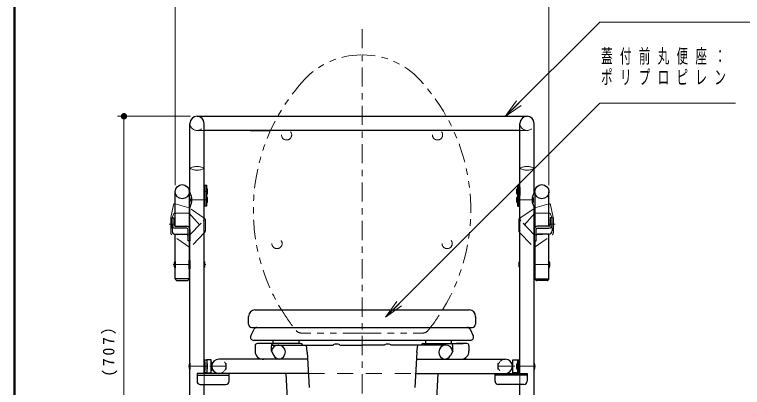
# Model space of a CAD drawing. Units: millimetres on the paper. Extents: x -385 to 0, y -297 to 267.
# Drawn here: x -385 to -271.2, y -151.2 to -92.8 of the extents above; entities that cross this region are included whole.
import ezdxf

# ---------------------------------------------------------------- set-up
doc = ezdxf.new("R2010")
doc.units = ezdxf.units.MM
for name, pattern in [('USER1', [4.5, 2.5, -2]), ('USER2', [6, 3, -1, 1, -1]), ('USER3', [8, 3, -1, 1, -1, 1, -1])]:
    doc.linetypes.add(name, pattern=pattern)
doc.layers.add('LY_3', color=7, linetype='Continuous', lineweight=25)
doc.layers.add('LY_4', color=7, linetype='Continuous', lineweight=13)
doc.styles.add('ＭＳ ゴシック', font='')
doc.styles.get('ＭＳ ゴシック').set_extended_font_data('MS Gothic')

# ---------------------------------------------------------------- blocks, each defined once
blk = doc.blocks.new('filled_dot')
at = {"color": 0, "linetype": 'Continuous', "lineweight": -2, "const_width": 1.25}
blk.add_lwpolyline([(-0.625, 0, 1), (0.625, 0, 1)], format="xyb", close=True, dxfattribs=at)

msp = doc.modelspace()

# ---------------------------------------------------------------- linework, layer by layer
at = {"layer": 'LY_3', "lineweight": 13}
for p, q in [((-359.896, -119.554), (-359.896, -90.164)), ((-301.436, -119.554), (-301.436, -90.164)), ((-308.266, -108.811), (-306.498, -106.336)), ((-308.266, -108.811), (-306.145, -106.69)), ((-305.791, -107.043), (-308.266, -108.811)), ((-357.466, -108.752), (-368.896, -108.752)), ((-367.896, -179.444), (-367.896, -108.752)), ((-326.974, -140.201), (-325.206, -137.726)), ((-326.974, -140.201), (-324.853, -138.08)), ((-324.499, -138.433), (-326.974, -140.201))]:
    msp.add_line(p, q, dxfattribs=at)
at = {"layer": 'LY_3', "color": 2, "linetype": 'USER2', "lineweight": 13}
for p, q in [((-330.666, -206.112), (-330.666, -94.907)), ((-355.356, -120.507), (-354.856, -120.507)), ((-305.976, -120.507), (-306.476, -120.507)), ((-357.484, -121.841), (-354.856, -121.841)), ((-303.847, -121.841), (-306.476, -121.841)), ((-360.802, -125.66), (-359.971, -125.66)), ((-301.351, -125.66), (-300.474, -125.66)), ((-360.181, -131.953), (-357.576, -131.953)), ((-355.356, -131.953), (-355.095, -131.953)), ((-305.976, -131.953), (-306.076, -131.953)), ((-301.286, -131.953), (-303.756, -131.953)), ((-357.726, -147.874), (-354.856, -147.874)), ((-354.492, -147.874), (-351.898, -147.874)), ((-306.8, -147.874), (-309.434, -147.874)), ((-303.606, -147.874), (-306.476, -147.874))]:
    msp.add_line(p, q, dxfattribs=at)
at = {"layer": 'LY_3', "color": 190, "lineweight": 13}
for p, q in [((-308.266, -108.811), (-306.498, -106.336)), ((-308.266, -108.811), (-306.145, -106.69)), ((-305.791, -107.043), (-308.266, -108.811)), ((-326.974, -140.201), (-325.206, -137.726)), ((-326.974, -140.201), (-324.853, -138.08)), ((-324.499, -138.433), (-326.974, -140.201))]:
    msp.add_line(p, q, dxfattribs=at)
at = {"layer": 'LY_3'}
for p, q in [((-356.466, -108.752), (-304.866, -108.752)), ((-357.576, -120.663), (-357.576, -109.862)), ((-355.356, -124.657), (-355.356, -109.862)), ((-305.976, -124.663), (-305.976, -109.862)), ((-303.756, -120.663), (-303.756, -109.862)), ((-305.976, -110.972), (-355.356, -110.972)), ((-348.133, -110.972), (-344.969, -110.972)), ((-313.002, -110.967), (-342.5, -110.967)), ((-359.896, -125.972), (-359.896, -120.554)), ((-357.676, -120.554), (-357.676, -126.172)), ((-355.356, -119.857), (-355.356, -121.157)), ((-355.256, -119.857), (-355.356, -119.857)), ((-355.256, -119.559), (-355.206, -119.509)), ((-355.256, -119.559), (-355.256, -122.791)), ((-355.256, -121.157), (-355.256, -119.857)), ((-355.206, -119.509), (-355.006, -119.509)), ((-354.956, -119.559), (-355.006, -119.509)), ((-354.956, -122.791), (-354.956, -119.559)), ((-354.856, -120.857), (-354.856, -120.157)), ((-306.476, -120.857), (-306.476, -120.157)), ((-306.376, -119.559), (-306.326, -119.509)), ((-306.376, -119.559), (-306.376, -122.791)), ((-306.126, -119.509), (-306.326, -119.509)), ((-306.076, -119.559), (-306.126, -119.509)), ((-306.076, -122.791), (-306.076, -119.559)), ((-306.076, -119.857), (-305.976, -119.857)), ((-306.076, -121.157), (-306.076, -119.857)), ((-305.976, -119.857), (-305.976, -121.157)), ((-303.656, -120.554), (-303.656, -126.172)), ((-301.436, -125.972), (-301.436, -120.554)), ((-357.334, -121.341), (-357.384, -121.341)), ((-357.334, -122.341), (-357.334, -121.341)), ((-357.334, -121.541), (-357.297, -121.541)), ((-355.356, -121.157), (-355.256, -121.157)), ((-355.356, -121.191), (-355.256, -121.191)), ((-355.356, -122.491), (-355.356, -121.191)), ((-355.256, -121.191), (-355.256, -122.491)), ((-354.856, -122.191), (-354.856, -121.491)), ((-306.476, -122.191), (-306.476, -121.491)), ((-305.976, -121.157), (-306.076, -121.157)), ((-306.076, -121.191), (-306.076, -122.491)), ((-305.976, -121.191), (-306.076, -121.191)), ((-305.976, -122.491), (-305.976, -121.191)), ((-303.997, -121.541), (-304.035, -121.541)), ((-303.997, -121.341), (-303.947, -121.341)), ((-303.997, -122.341), (-303.997, -121.341)), ((-357.384, -122.341), (-357.334, -122.341)), ((-357.334, -122.141), (-357.297, -122.141)), ((-355.256, -122.491), (-355.356, -122.491)), ((-355.206, -122.841), (-355.256, -122.791)), ((-355.006, -122.841), (-355.206, -122.841)), ((-355.006, -122.841), (-354.956, -122.791)), ((-306.376, -122.791), (-306.326, -122.841)), ((-306.326, -122.841), (-306.126, -122.841)), ((-306.126, -122.841), (-306.076, -122.791)), ((-306.076, -122.491), (-305.976, -122.491)), ((-303.997, -122.141), (-304.035, -122.141)), ((-303.947, -122.341), (-303.997, -122.341)), ((-357.576, -123.16), (-357.576, -123.019)), ((-357.576, -124.039), (-357.576, -123.16)), ((-357.576, -125.857), (-357.576, -124.039)), ((-303.756, -123.16), (-303.756, -123.019)), ((-303.756, -124.039), (-303.756, -123.16)), ((-303.756, -172.334), (-303.756, -124.039)), ((-360.376, -124.657), (-360.076, -124.657)), ((-360.376, -126.236), (-360.376, -124.657)), ((-360.076, -124.657), (-360.076, -125.772)), ((-355.356, -126.58), (-355.356, -124.657)), ((-305.976, -126.58), (-305.976, -124.663)), ((-301.256, -124.657), (-301.256, -125.772)), ((-300.956, -124.657), (-301.256, -124.657)), ((-300.956, -126.236), (-300.956, -124.657)), ((-360.376, -126.236), (-360.376, -126.692)), ((-359.876, -125.972), (-358.076, -125.972)), ((-358.076, -126.236), (-359.876, -126.236)), ((-357.576, -172.334), (-357.576, -125.857)), ((-301.456, -125.972), (-303.256, -125.972)), ((-303.256, -126.236), (-301.456, -126.236)), ((-300.956, -126.236), (-300.956, -126.692)), ((-359.896, -134.164), (-359.896, -127.191)), ((-359.876, -127.192), (-358.076, -127.192)), ((-357.876, -127.192), (-357.876, -126.436)), ((-357.876, -128.246), (-357.876, -127.192)), ((-357.576, -126.472), (-357.576, -128.246)), ((-355.356, -148.984), (-355.356, -126.58)), ((-305.976, -148.984), (-305.976, -126.58)), ((-303.756, -126.472), (-303.756, -128.246)), ((-303.456, -127.192), (-303.456, -126.436)), ((-303.456, -128.246), (-303.456, -127.192)), ((-301.456, -127.192), (-303.256, -127.192)), ((-301.436, -127.661), (-301.436, -127.192)), ((-357.576, -128.246), (-357.876, -128.246)), ((-357.676, -128.246), (-357.676, -134.164)), ((-303.756, -128.246), (-303.456, -128.246)), ((-303.656, -128.246), (-303.656, -129.22)), ((-301.436, -134.164), (-301.436, -127.661)), ((-303.656, -129.22), (-303.656, -134.164)), ((-359.946, -131.453), (-359.896, -131.453)), ((-359.896, -131.453), (-359.896, -132.453)), ((-357.676, -131.303), (-357.576, -131.303)), ((-357.676, -132.603), (-357.676, -131.303)), ((-357.576, -131.303), (-357.576, -132.603)), ((-355.256, -132.303), (-355.256, -131.603)), ((-306.076, -132.303), (-306.076, -131.603)), ((-303.756, -131.303), (-303.756, -132.603)), ((-303.656, -131.303), (-303.756, -131.303)), ((-303.656, -132.603), (-303.656, -131.303)), ((-301.436, -131.453), (-301.436, -132.453)), ((-301.386, -131.453), (-301.436, -131.453)), ((-359.896, -132.453), (-359.946, -132.453)), ((-357.576, -132.603), (-357.676, -132.603)), ((-303.756, -132.603), (-303.656, -132.603)), ((-301.436, -132.453), (-301.386, -132.453)), ((-357.676, -134.164), (-359.896, -134.164)), ((-303.656, -134.164), (-301.436, -134.164)), ((-359.586, -134.445), (-357.986, -134.445)), ((-301.746, -134.445), (-303.346, -134.445)), ((-347.416, -139.057), (-313.916, -139.057)), ((-348.416, -141.272), (-348.416, -140.057)), ((-312.916, -140.057), (-312.916, -141.272)), ((-348.416, -141.272), (-348.416, -141.305)), ((-348.055, -143.088), (-347.554, -142.082)), ((-347.916, -141.805), (-313.416, -141.805)), ((-347.106, -141.805), (-335.225, -141.805)), ((-326.106, -141.805), (-314.225, -141.805)), ((-313.778, -142.082), (-313.276, -143.088)), ((-312.916, -141.305), (-312.916, -141.272)), ((-330.665, -143.811), (-347.608, -143.811)), ((-340.266, -144.314), (-347.056, -144.314)), ((-344.629, -143.811), (-344.629, -144.314)), ((-340.57, -143.811), (-340.57, -144.314)), ((-335.166, -144.494), (-335.166, -144.544)), ((-334.166, -144.494), (-334.166, -144.544)), ((-334.166, -144.494), (-334.166, -144.544)), ((-313.724, -143.811), (-330.665, -143.811)), ((-327.166, -144.494), (-327.166, -144.544)), ((-326.166, -144.494), (-326.166, -144.544)), ((-321.384, -144.544), (-321.363, -144.501)), ((-321.384, -144.544), (-321.363, -144.501)), ((-321.066, -144.314), (-314.845, -144.314)), ((-320.761, -143.811), (-320.761, -144.314)), ((-316.709, -143.811), (-316.709, -144.314)), ((-314.276, -144.314), (-315.873, -144.314)), ((-347.386, -144.644), (-347.386, -145.514)), ((-344.836, -145.514), (-344.836, -144.644)), ((-344.836, -145.514), (-344.471, -146.185)), ((-344.82, -144.544), (-339.368, -144.544)), ((-339.244, -145.654), (-339.368, -144.544)), ((-339.368, -144.544), (-335.166, -144.544)), ((-339.244, -145.654), (-338.942, -151.181)), ((-334.166, -144.544), (-330.666, -144.544)), ((-327.166, -144.544), (-330.666, -144.544)), ((-321.964, -144.544), (-326.166, -144.544)), ((-322.087, -145.654), (-322.39, -151.181)), ((-322.087, -145.654), (-321.964, -144.544)), ((-317.505, -144.544), (-321.964, -144.544)), ((-316.496, -145.514), (-316.861, -146.185)), ((-316.496, -145.514), (-316.496, -144.644)), ((-313.946, -144.644), (-313.946, -145.514)), ((-339.184, -146.764), (-353.056, -146.764)), ((-322.148, -146.764), (-308.276, -146.764)), ((-357.626, -147.374), (-357.576, -147.374)), ((-357.576, -147.374), (-357.576, -148.374)), ((-355.356, -147.224), (-355.256, -147.224)), ((-355.356, -148.524), (-355.356, -147.224)), ((-355.256, -146.874), (-354.956, -146.874)), ((-355.256, -148.874), (-355.256, -146.874)), ((-355.256, -147.224), (-355.256, -148.524)), ((-354.266, -146.874), (-354.956, -146.874)), ((-354.956, -146.874), (-354.956, -148.874)), ((-354.856, -148.224), (-354.856, -147.524)), ((-354.266, -148.874), (-354.266, -146.874)), ((-354.266, -147.224), (-354.166, -147.224)), ((-354.266, -148.524), (-354.266, -147.224)), ((-354.166, -147.224), (-354.166, -148.524)), ((-307.166, -147.224), (-307.166, -148.524)), ((-307.066, -147.224), (-307.166, -147.224)), ((-307.066, -146.874), (-306.376, -146.874)), ((-307.066, -148.874), (-307.066, -146.874)), ((-307.066, -148.524), (-307.066, -147.224)), ((-306.476, -148.224), (-306.476, -147.524)), ((-306.376, -146.874), (-306.376, -148.874)), ((-306.376, -146.874), (-306.076, -146.874)), ((-306.076, -148.874), (-306.076, -146.874)), ((-306.076, -147.224), (-306.076, -148.524)), ((-305.976, -147.224), (-306.076, -147.224)), ((-305.976, -148.524), (-305.976, -147.224)), ((-303.756, -147.374), (-303.756, -148.374)), ((-303.706, -147.374), (-303.756, -147.374)), ((-357.576, -148.374), (-357.626, -148.374)), ((-356.466, -148.984), (-356.466, -150.217)), ((-351.466, -148.984), (-356.466, -148.984)), ((-356.466, -148.984), (-356.466, -150.117)), ((-355.256, -148.524), (-355.356, -148.524)), ((-354.956, -148.874), (-355.256, -148.874)), ((-354.956, -148.874), (-354.266, -148.874)), ((-354.166, -148.524), (-354.266, -148.524)), ((-339.063, -148.984), (-353.056, -148.984)), ((-351.466, -150.217), (-351.466, -148.984)), ((-351.466, -150.067), (-351.466, -148.984)), ((-340.902, -177.226), (-342.537, -148.984)), ((-322.268, -148.984), (-308.276, -148.984)), ((-318.794, -148.984), (-320.429, -177.216)), ((-309.866, -148.984), (-304.866, -148.984)), ((-309.866, -150.217), (-309.866, -148.984)), ((-309.866, -150.067), (-309.866, -148.984)), ((-307.166, -148.524), (-307.066, -148.524)), ((-306.376, -148.874), (-307.066, -148.874)), ((-306.076, -148.874), (-306.376, -148.874)), ((-306.076, -148.524), (-305.976, -148.524)), ((-304.866, -148.984), (-304.866, -150.217)), ((-304.866, -148.984), (-304.866, -150.117)), ((-303.756, -148.374), (-303.706, -148.374)), ((-356.466, -149.284), (-351.466, -149.284)), ((-304.866, -149.284), (-309.866, -149.284)), ((-355.966, -150.717), (-351.966, -150.717)), ((-355.356, -172.334), (-355.356, -150.717)), ((-305.366, -150.717), (-309.366, -150.717)), ((-305.976, -172.334), (-305.976, -150.717))]:
    msp.add_line(p, q, dxfattribs=at)
at = {"layer": 'LY_3', "color": 40, "linetype": 'USER1', "lineweight": 13}
for p, q in [((-355.356, -110.972), (-356.437, -110.972)), ((-342.133, -110.972), (-342.065, -110.972)), ((-319.267, -110.972), (-318.465, -110.972)), ((-316.362, -110.972), (-316.245, -110.972)), ((-304.916, -110.972), (-305.976, -110.972)), ((-352.041, -147.424), (-351.998, -147.424)), ((-351.898, -148.224), (-351.898, -147.524)), ((-309.434, -148.224), (-309.434, -147.524)), ((-309.29, -147.424), (-309.334, -147.424)), ((-355.356, -150.717), (-355.356, -148.984)), ((-352.041, -148.324), (-351.998, -148.324)), ((-339.062, -148.984), (-322.27, -148.984)), ((-309.29, -148.324), (-309.334, -148.324)), ((-305.976, -150.717), (-305.976, -148.984))]:
    msp.add_line(p, q, dxfattribs=at)
at = {"layer": 'LY_3', "color": 110, "linetype": 'USER1', "lineweight": 13}
for p, q in [((-360.567, -124.616), (-360.13, -122.587)), ((-359.934, -122.429), (-359.896, -122.429)), ((-359.896, -122.429), (-357.676, -123.093)), ((-301.436, -122.429), (-303.656, -123.093)), ((-301.397, -122.429), (-301.436, -122.429)), ((-300.765, -124.616), (-301.202, -122.587)), ((-360.376, -124.657), (-360.145, -124.051)), ((-359.958, -123.922), (-359.896, -123.922)), ((-359.896, -123.922), (-357.678, -123.922)), ((-357.678, -123.922), (-355.399, -126.521)), ((-355.332, -124.679), (-357.676, -123.093)), ((-306, -124.679), (-303.656, -123.093)), ((-303.654, -123.922), (-305.932, -126.521)), ((-301.436, -123.922), (-303.654, -123.922)), ((-301.374, -123.922), (-301.436, -123.922)), ((-300.956, -124.657), (-301.187, -124.051)), ((-360.576, -124.91), (-360.576, -124.7)), ((-360.576, -124.91), (-360.576, -126.975)), ((-357.576, -127.29), (-355.488, -125.141)), ((-355.156, -126.636), (-355.156, -125.01)), ((-306.176, -126.636), (-306.176, -125.01)), ((-303.756, -127.29), (-305.843, -125.141)), ((-300.756, -124.91), (-300.756, -124.7)), ((-300.756, -124.91), (-300.756, -126.975)), ((-357.576, -129.29), (-360.406, -127.303)), ((-357.904, -127.29), (-359.9, -127.191)), ((-357.904, -127.29), (-357.576, -127.29)), ((-355.356, -127.004), (-357.576, -129.29)), ((-355.269, -126.915), (-355.356, -127.004)), ((-306.063, -126.915), (-305.976, -127.004)), ((-305.976, -127.004), (-303.756, -129.29)), ((-303.428, -127.29), (-303.756, -127.29)), ((-303.756, -129.29), (-300.926, -127.303)), ((-303.428, -127.29), (-301.431, -127.191))]:
    msp.add_line(p, q, dxfattribs=at)
at = {"layer": 'LY_3', "color": 1, "linetype": 'USER3', "lineweight": 13}
for q in [(-340.194, -142.664), (-321.138, -142.664)]:
    msp.add_line((-330.666, -142.664), q, dxfattribs=at)
at = {"layer": 'LY_3', "lineweight": 13}
for points in [[(-308.266, -108.811), (-293.466, -94.011), (-266.281, -94.011)], [(-326.974, -140.201), (-293.466, -106.693), (-272.292, -106.693)]]:
    msp.add_lwpolyline(points, dxfattribs=at)
at = {"layer": 'LY_3', "color": 40, "linetype": 'USER1', "lineweight": 13}
for centre in [(-342.466, -111.664), (-318.866, -111.664), (-343.966, -128.664), (-317.366, -128.664)]:
    msp.add_circle(centre, 0.8, dxfattribs=at)
at = {"layer": 'LY_3'}
for centre in [(-358.786, -120.554), (-302.546, -120.554)]:
    msp.add_circle(centre, 1.11, dxfattribs=at)
at = {"layer": 'LY_3', "color": 1, "linetype": 'USER3', "lineweight": 13}
for centre, radius, start, end in [((-330.865, -111.164), 12, 90, 137.162), ((-330.467, -111.164), 12, 42.8377, 90), ((-317.666, -123.403), 30, 137.162, 211.454), ((-343.666, -123.403), 30, 328.546, 42.8377), ((-317.666, -123.403), 30, 211.454, 219.028), ((-343.666, -123.403), 30, 320.972, 328.546), ((-340.194, -141.664), 1, 219.028, 270), ((-321.138, -141.664), 1, 270, 320.972)]:
    msp.add_arc(centre, radius, start, end, dxfattribs=at)
at = {"layer": 'LY_3'}
for centre, radius, start, end in [((-356.466, -109.862), 1.11, 0, 180), ((-304.866, -109.862), 1.11, 0, 180), ((-354.956, -120.157), 0.1, 0, 90), ((-306.376, -120.157), 0.1, 90, 180), ((-357.276, -120.663), 0.3, 180, 208.577), ((-359.438, -121.841), 2.163, 331.423, 28.5773), ((-356.184, -121.841), 1.3, 157.38, 202.62), ((-354.956, -120.857), 0.1, 270, 0), ((-354.956, -121.491), 0.1, 0, 90), ((-306.376, -120.857), 0.1, 180, 270), ((-306.376, -121.491), 0.1, 90, 180), ((-301.893, -121.841), 2.163, 151.423, 208.577), ((-305.147, -121.841), 1.3, 337.38, 22.6199), ((-304.056, -120.663), 0.3, 331.423, 0), ((-357.276, -123.019), 0.3, 151.423, 180), ((-354.956, -122.191), 0.1, 270, 0), ((-306.376, -122.191), 0.1, 180, 270), ((-304.056, -123.019), 0.3, 0, 28.5773), ((-360.176, -124.7), 0.4, 167.843, 180), ((-359.876, -125.736), 0.5, 180, 270), ((-359.876, -125.772), 0.2, 180, 270), ((-358.076, -126.472), 0.5, 0, 90), ((-358.076, -126.436), 0.2, 0, 90), ((-303.256, -126.472), 0.5, 90, 180), ((-303.256, -126.436), 0.2, 90, 180), ((-301.456, -125.736), 0.5, 270, 0), ((-301.456, -125.772), 0.2, 270, 0), ((-359.876, -126.692), 0.5, 180, 270), ((-358.076, -127.392), 0.2, 0, 90), ((-303.256, -127.392), 0.2, 90, 180), ((-301.456, -126.692), 0.5, 270, 0), ((-358.746, -131.953), 1.3, 157.38, 202.62), ((-355.356, -131.603), 0.1, 0, 90), ((-305.976, -131.603), 0.1, 90, 180), ((-302.586, -131.953), 1.3, 337.38, 22.6199), ((-355.356, -132.303), 0.1, 270, 0), ((-305.976, -132.303), 0.1, 180, 270), ((-359.586, -134.145), 0.3, 183.561, 270), ((-357.986, -134.145), 0.3, 270, 356.439), ((-303.346, -134.145), 0.3, 183.561, 270), ((-301.746, -134.145), 0.3, 270, 356.439), ((-347.416, -140.057), 1, 90, 180), ((-313.916, -140.057), 1, 0, 90), ((-347.916, -141.305), 0.5, 180, 270), ((-347.106, -142.305), 0.5, 90, 153.506), ((-314.225, -142.305), 0.5, 26.4945, 90), ((-313.416, -141.305), 0.5, 270, 0), ((-347.608, -143.311), 0.5, 153.506, 270), ((-313.724, -143.311), 0.5, 270, 26.4945), ((-347.056, -144.644), 0.33, 90, 180), ((-344.506, -144.644), 0.33, 90, 180), ((-340.266, -144.644), 0.33, 16.3062, 90), ((-334.666, -145.694), 1.3, 67.3801, 112.62), ((-326.666, -145.694), 1.3, 67.3801, 112.62), ((-321.066, -144.644), 0.33, 90, 154.393), ((-316.826, -144.644), 0.33, 0, 90), ((-314.276, -144.644), 0.33, 0, 90), ((-346.153, -145.532), 1.233, 179.179, 275.454), ((-343.743, -145.654), 1.1, 90.2784, 172.699), ((-343.832, -145.654), 1.11, 80.6814, 89.7216), ((-343.754, -145.654), 1.1, 274.671, 89.7216), ((-317.578, -145.654), 1.1, 90.2784, 265.507), ((-317.499, -145.654), 1.11, 90.2784, 99.3186), ((-317.589, -145.654), 1.1, 7.30067, 89.7216), ((-315.228, -145.487), 1.282, 275.132, 358.774), ((-353.056, -147.874), 1.11, 90, 270), ((-343.496, -145.654), 1.11, 208.561, 270), ((-317.836, -145.654), 1.11, 270, 331.439), ((-308.276, -147.874), 1.11, 270, 90), ((-356.426, -147.874), 1.3, 157.38, 202.62), ((-354.956, -147.524), 0.1, 0, 90), ((-306.376, -147.524), 0.1, 90, 180), ((-304.906, -147.874), 1.3, 337.38, 22.6199), ((-354.956, -148.224), 0.1, 270, 0), ((-306.376, -148.224), 0.1, 180, 270), ((-355.966, -150.217), 0.5, 180, 270), ((-351.966, -150.217), 0.5, 270, 0), ((-309.366, -150.217), 0.5, 180, 270), ((-305.366, -150.217), 0.5, 270, 0)]:
    msp.add_arc(centre, radius, start, end, dxfattribs=at)
at = {"layer": 'LY_3', "color": 40, "linetype": 'USER1', "lineweight": 13}
for centre, radius, start, end in [((-356.466, -109.862), 1.11, 180, 0), ((-304.866, -109.862), 1.11, 180, 0), ((-357.678, -124.122), 0.2, 89.4241, 90), ((-355.7, -126.784), 0.4, 315.836, 329.363), ((-317.499, -145.654), 1.11, 90.2784, 99.3186), ((-353.056, -147.874), 1.11, 270, 90), ((-308.276, -147.874), 1.11, 90, 270), ((-351.998, -147.524), 0.1, 0, 90), ((-309.334, -147.524), 0.1, 90, 180), ((-351.998, -148.224), 0.1, 270, 0), ((-309.334, -148.224), 0.1, 180, 270)]:
    msp.add_arc(centre, radius, start, end, dxfattribs=at)
at = {"layer": 'LY_3', "color": 1, "linetype": 'USER1', "lineweight": 13}
for centre, radius, start, end in [((-356.466, -118.884), 2.267, 60.9784, 119.022), ((-356.466, -114.918), 2.267, 240.978, 299.022), ((-304.866, -118.884), 2.267, 60.9784, 119.022), ((-304.866, -114.918), 2.267, 240.978, 299.022), ((-305.632, -126.784), 0.4, 210.637, 224.164)]:
    msp.add_arc(centre, radius, start, end, dxfattribs=at)
at = {"layer": 'LY_3', "color": 110, "linetype": 'USER1', "lineweight": 13}
for centre, radius, start, end in [((-359.934, -122.629), 0.2, 90, 167.843), ((-301.397, -122.629), 0.2, 12.1566, 90), ((-359.958, -124.122), 0.2, 90, 159.144), ((-301.374, -124.122), 0.2, 20.8563, 90), ((-355.775, -124.862), 0.4, 315.836, 55.9112), ((-355.556, -125.01), 0.4, 0, 55.9112), ((-305.776, -125.01), 0.4, 124.089, 180), ((-305.556, -124.862), 0.4, 124.089, 224.164), ((-301.156, -124.7), 0.4, 0, 12.1566), ((-360.176, -126.975), 0.4, 180, 234.924), ((-355.7, -126.784), 0.4, 329.363, 41.2493), ((-355.556, -126.636), 0.4, 315.836, 0), ((-305.776, -126.636), 0.4, 180, 224.164), ((-305.632, -126.784), 0.4, 138.751, 210.637), ((-301.156, -126.975), 0.4, 305.076, 0)]:
    msp.add_arc(centre, radius, start, end, dxfattribs=at)
at = {"layer": 'LY_4', "lineweight": 50}
msp.add_line((-385, -30), (-385, -297), dxfattribs=at)

# ---------------------------------------------------------------- block references
at = {"layer": 'LY_3', "lineweight": 13, "xscale": 0.4, "yscale": 0.4, "rotation": 270}
msp.add_blockref('filled_dot', (-367.896, -108.752), dxfattribs=at)

# ---------------------------------------------------------------- texts
at = {"layer": 'LY_3', "char_height": 2.199, "attachment_point": 1, "style": 'ＭＳ ゴシック'}
for s, insert in [('\\T1.64;\\W0.6;蓋付前丸便座：', (-293.292, -98.243)), ('\\T1.64;\\W0.6;ポリプロピレン', (-293.292, -101.543))]:
    msp.add_mtext(s, dxfattribs=dict(at, insert=insert))
at = {"layer": 'LY_3', "insert": (-368.896, -144.538), "char_height": 1.833, "attachment_point": 8, "rotation": 90, "style": 'ＭＳ ゴシック'}
msp.add_mtext('\\T1.33;(707）', dxfattribs=at)

doc.saveas('drawing.dxf')
